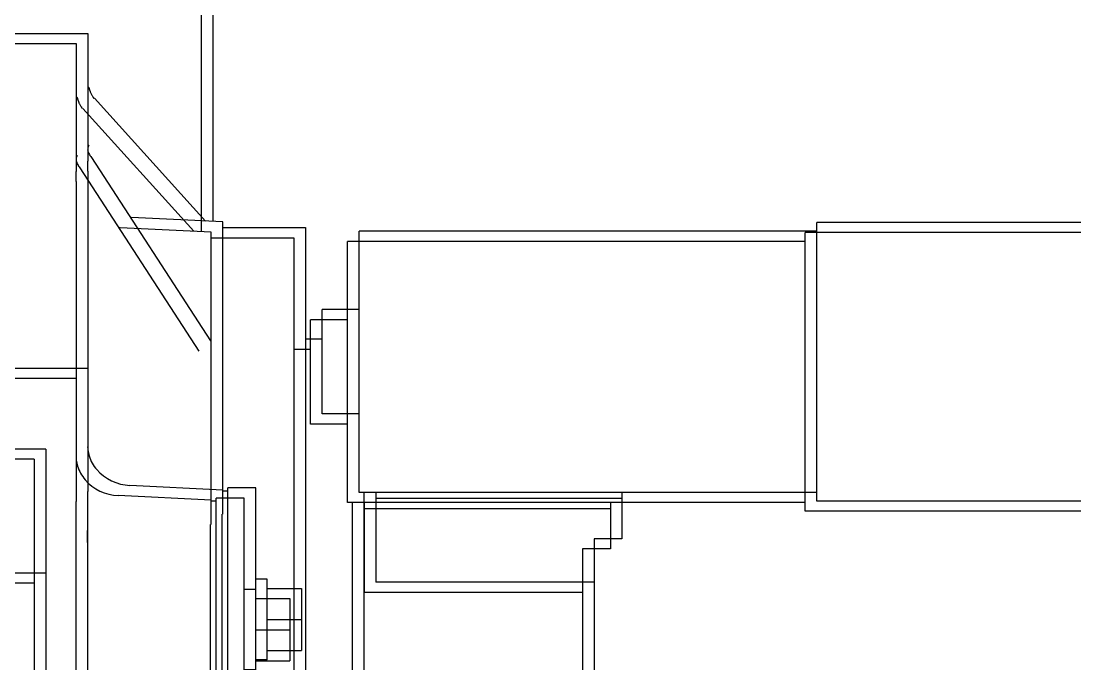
# Model space of a CAD drawing. Header units: inches. Extents: x 4821 to 127877, y 58012 to 433683.
# Drawn here: x 81659.5 to 81967.8, y 384222 to 384409.9 of the extents above; entities that cross this region are included whole.
import ezdxf

# ---------------------------------------------------------------- set-up
doc = ezdxf.new("R2010")
doc.units = ezdxf.units.IN
doc.header["$MEASUREMENT"] = 0
for name, color, linetype in [('A-FURN-FIXD', 10, 'Continuous'), ('A-WALL', 53, 'Continuous'), ('Cloums$0$A-COL-HAT', 8, 'Continuous'), ('EMG - ELEC - ID', 26, 'Continuous'), ('NECB-COLUM', 50, 'Continuous')]:
    doc.layers.add(name, color=color, linetype=linetype)

# ---------------------------------------------------------------- blocks, each defined once
blk = doc.blocks.new('COL BASEMT')
at = {"layer": 'Cloums$0$A-COL-HAT'}
h = blk.add_hatch(dxfattribs=at)
h.set_pattern_fill('ANSI31', color=256, scale=500)
h.set_pattern_definition([(45, (1452118.876, 42013.15), (-44.194174, 44.194174), [])])
h.paths.add_polyline_path([(1693546.85, 345625.99), (1693946.85, 345625.99), (1693950.94, 348875.93), (1693546.85, 348875.93)])
h.paths.add_polyline_path([(1688721.85, 335900.88), (1689121.55, 335900.88), (1689121.85, 337327.04), (1693949.19, 337326.96), (1693946.85, 345125.99), (1693546.85, 345125.99), (1693546.85, 337726.97), (1688721.85, 337727.04)])
h.paths.add_polyline_path([(1641271.85, 335200.88), (1640873.67, 335200.88), (1640871.85, 323973.06), (1689121.85, 323973.08), (1689121.4, 335200.88), (1688721.85, 335200.88), (1688721.85, 324373.08), (1641271.85, 324373.06)])
edge = h.paths.add_edge_path()
edge.add_line((1636446.85, 345125.99), (1636046.85, 345125.99))
edge.add_line((1636046.85, 345125.99), (1636049.02, 337698.91))
edge.add_arc((1626263.14, 338211.03), 9799.28, 305.315023, 357.004292, ccw=False)
edge.add_line((1631927.82, 330214.96), (1632171.53, 329896.4))
edge.add_arc((1626336.78, 338141.43), 10100.73, 305.285859, 355.375183)
edge.add_line((1636404.63, 337327), (1640874.01, 337327))
edge.add_line((1640874.01, 337327), (1640873.78, 335900.88))
edge.add_line((1640873.78, 335900.88), (1641271.85, 335900.88))
edge.add_line((1641271.85, 335900.88), (1641271.85, 337725.88))
edge.add_line((1641271.85, 337725.88), (1636446.85, 337725.88))
edge.add_line((1636446.85, 337725.88), (1636446.85, 345125.99))
h.paths.add_polyline_path([(1636046.85, 345625.99), (1636446.85, 345625.99), (1636446.85, 348875.93), (1636048.92, 348875.93)])
blk = doc.blocks.new('A$C0e128a0b')
at = {"layer": 'A-FURN-FIXD'}
for p, q in [((133.83, 1547.6), (133.83, 1402.89)), ((198.43, 1547.6), (198.43, 1402.89)), ((198.43, 1402.89), (133.83, 1402.89)), ((135.85, 1402.89), (135.85, 1296.72)), ((196.41, 1402.89), (196.41, 1296.72)), ((196.41, 1357.67), (207.15, 1357.67)), ((197.78, 1300.6), (197.78, 1357.67)), ((207.15, 1357.67), (207.15, 1351.21)), ((207.15, 1351.21), (252.67, 1351.21)), ((217.25, 1351.21), (217.25, 1300.6)), ((196.41, 1300.6), (217.25, 1300.6)), ((196.41, 1296.72), (135.85, 1296.72)), ((154.02, 1296.72), (154.02, 1288.11)), ((178.24, 1296.72), (178.24, 1288.11)), ((196.41, 1297.8), (252.45, 1297.8)), ((178.24, 1288.11), (154.02, 1288.11)), ((160.9, 1288.11), (160.9, 1284.23)), ((135.04, 1284.23), (260.28, 1284.23)), ((135.04, 1265.07), (135.04, 1284.23)), ((218.68, 1275.4), (218.68, 1283.34)), ((218.68, 1283.34), (233.1, 1283.34)), ((225.89, 1275.4), (225.89, 1283.34)), ((233.1, 1275.4), (233.1, 1283.34)), ((216.56, 1275.4), (216.56, 1272.71)), ((235.23, 1275.4), (216.56, 1275.4)), ((235.23, 1275.4), (235.23, 1272.71)), ((195.36, 1272.71), (195.36, 1266.25)), ((256.43, 1272.71), (195.36, 1272.71)), ((256.43, 1266.25), (195.36, 1266.25)), ((196.11, 1266.25), (196.11, 1265.07)), ((133.72, 1265.07), (132.68, 1243.94)), ((201.49, 1265.07), (133.72, 1265.07)), ((195.87, 1265.07), (194.81, 1243.53)), ((250.28, 1264.96), (201.49, 1264.96)), ((133.61, 1262.82), (-90.34, 1262.82)), ((161.29, 1262.27), (118.79, 1234.68)), ((133.52, 1261.06), (105.04, 1235.3)), ((194.81, 1243.53), (194.81, 1243.53)), ((90, 626.76), (90, 1233.74)), ((90, 1233.74), (115.7, 1233.74)), ((115.7, 1233.74), (119.64, 1233.74)), ((121.98, 1233.74), (119.64, 1233.74)), ((121.98, 1233.74), (185.85, 1233.74)), ((167.59, 771.04), (167.59, 1233.74)), ((185.85, 1233.74), (196.18, 1233.74)), ((290.53, 1233.74), (196.18, 1233.74)), ((201.57, 1233.74), (201.57, 1233.74)), ((186.38, 1224.05), (186.38, 783.96)), ((186.38, 1224.05), (397.63, 1224.05)), ((215.03, 678.44), (215.03, 1224.05))]:
    blk.add_line(p, q, dxfattribs=at)
for centre, major_axis, start_param, end_param in [((122.6, 1244.5), (0, -10.77), 1.491953, 1.518436), ((184.94, 1244.06), (0, 10.54), 3.81643, 4.661519), ((94.24, 1258.05), (0, -25.7), 0.397274, 0.410428), ((99.31, 1245.66), (0, 12.18), 3.551221, 3.57899), ((101.03, 1241.75), (0, 7.86), 3.577963, 3.621073), ((101.92, 1239.93), (0, 5.8), 3.620798, 3.669487), ((102.66, 1238.61), (0, -4.27), 0.524932, 0.643832), ((114.94, 1240.13), (0, -6.88), 0.549794, 0.642867), ((185.27, 1243.66), (0, -10.01), 0.291751, 0.673384), ((102.71, 1233.79), (0, -0.28), 3.986854, 4.630131), ((102.76, 1233.79), (0, 0.341), 1.482238, 1.600062), ((102.78, 1233.72), (0, 0.392), 0.610098, 0.845419), ((102.9, 1233.54), (0, -0.613), 3.585759, 3.749746), ((103.06, 1233.19), (0, -1), 3.475593, 3.585034), ((103.3, 1232.44), (0, -1.79), 3.380587, 3.473783), ((103.7, 1230.74), (0, 3.54), 0.215628, 0.243874), ((105.76, 1220.63), (0, -13.89), 3.337341, 3.355713), ((102.25, 1239.24), (0, -5.09), 0.205519, 0.225171), ((102.75, 1236.93), (0, 2.72), 3.366525, 3.402084), ((102.99, 1235.97), (0, -1.73), 0.260625, 0.30076), ((103.17, 1235.37), (0, 1.1), 3.438018, 3.536688), ((116.95, 1235.64), (0, 1.94), 2.532964, 2.666195), ((116.82, 1235.36), (0, 1.62), 2.657268, 3.192548), ((116.8, 1235.97), (0, 2.24), 3.189579, 3.398194), ((116.56, 1236.95), (0, 3.25), 3.399368, 3.581523), ((115.91, 1238.45), (0, -4.9), 0.437362, 0.549317), ((185.87, 1240.99), (0, 7.26), 3.139002, 3.243867), ((185.75, 1241.99), (0, -8.26), 0.105352, 0.290591), ((201.57, -963.89), (0, -2197.63), 3.138436, 3.141596)]:
    blk.add_ellipse(centre, major_axis=major_axis, ratio=0.9375, start_param=start_param, end_param=end_param, dxfattribs=at)

msp = doc.modelspace()

# ---------------------------------------------------------------- hatches: boundary and pattern name
at = {"layer": 'A-WALL'}
h = msp.add_hatch(dxfattribs=at)
h.set_pattern_fill('ANSI36', color=3, scale=250)
h.set_pattern_definition([(45, (-1206225.3, -363005.7), (420.9495, 1543.4815), [1984.375, -396.875, 0, -396.875])])
h.paths.add_polyline_path([(86321.51, 396060.39), (78773.72, 396060.36), (78773.72, 379510.37), (86321.51, 379510.37)])
h.paths.add_polyline_path([(35926.89, 396110.37), (28823.73, 396110.37), (28823.73, 387310.43), (35926.89, 387310.43)])
h = msp.add_hatch(dxfattribs=at)
h.set_pattern_fill('ANSI36', color=3, scale=250)
h.set_pattern_definition([(45, (-1206228.7, -363008.7), (420.9495, 1543.4815), [1984.375, -396.875, 0, -396.875])])
h.paths.add_polyline_path([(86318.11, 396057.41), (78770.32, 396057.38), (78770.32, 379507.39), (86318.11, 379507.39)])
h.paths.add_polyline_path([(35923.49, 396107.39), (28820.33, 396107.39), (28820.33, 387307.45), (35923.49, 387307.44)])

# ---------------------------------------------------------------- block references
at = {"layer": 'EMG - ELEC - ID', "xscale": 1.260932877019967, "yscale": 1.260932877019967, "zscale": 1.260932877019967, "rotation": 270.0008681710996}
for p in [(80123.35, 384519.79), (80119.95, 384516.81)]:
    msp.add_blockref('A$C0e128a0b', p, dxfattribs=at)
at = {"layer": 'NECB-COLUM'}
for p in [(-1607623.13, 42184.44), (-1607626.53, 42181.46)]:
    msp.add_blockref('COL BASEMT', p, dxfattribs=at)

doc.saveas('drawing.dxf')
